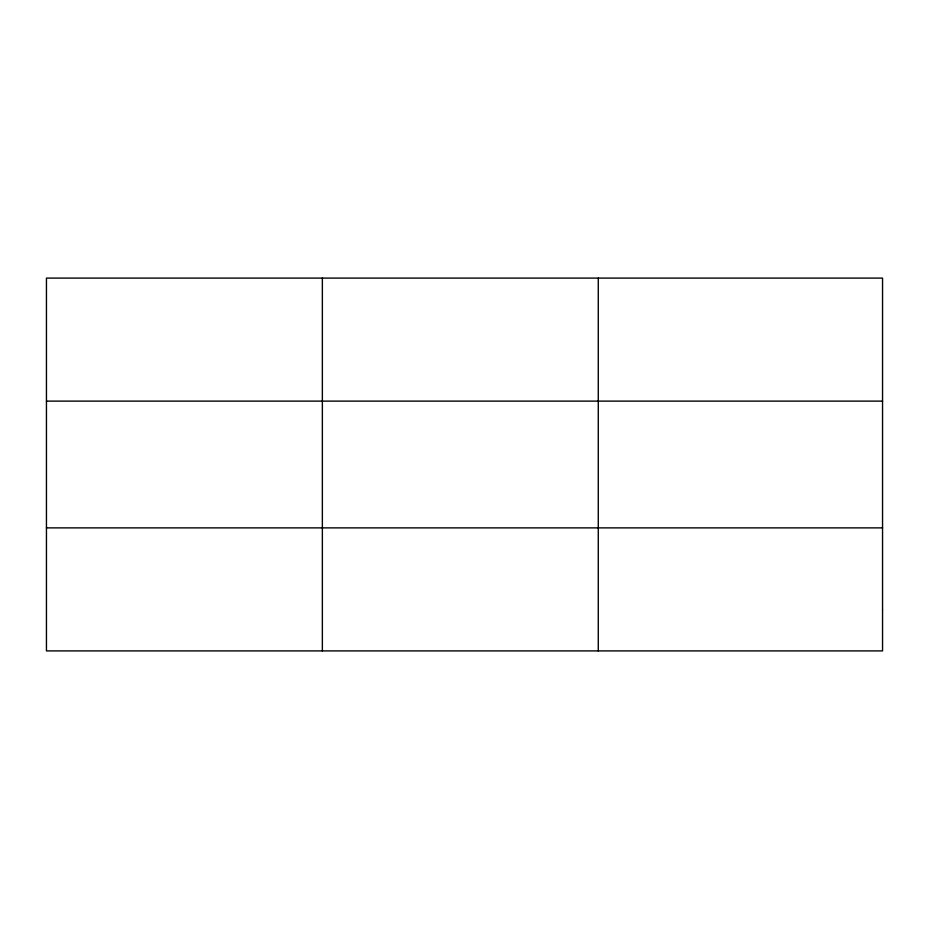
<?xml version="1.0" encoding="UTF-8"?>
<svg xmlns="http://www.w3.org/2000/svg" width="929" height="929" viewBox="0 0 929 929"><rect width="100%" height="100%" fill="white"/><g stroke="black" fill="none" stroke-linecap="round" stroke-linejoin="round"><path stroke-width="1.39" d="M322.363 278.096L322.363 650.904M598.276 278.096L598.276 650.904M46.45 401.119L882.55 401.119M46.45 527.881L882.55 527.881M882.55 609.889L882.55 650.904L46.45 650.904L46.45 278.096L882.55 278.096L882.55 609.889"/></g></svg>
